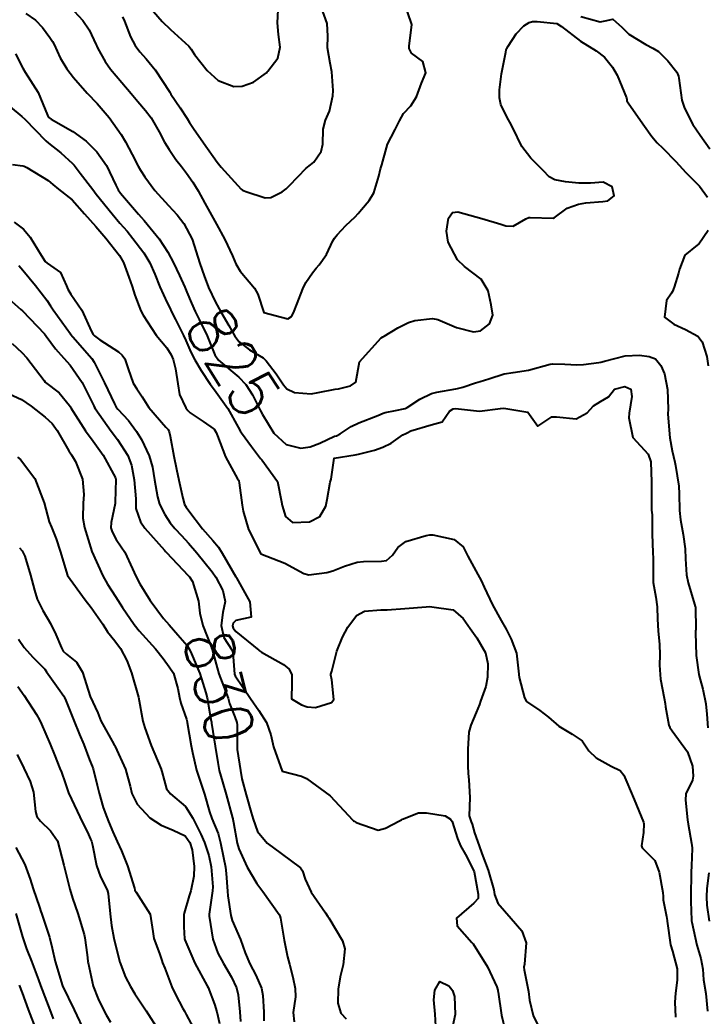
# Model space of a CAD drawing. Header units: metres. Extents: x 307586 to 320046, y 7427249 to 7434250.
# Drawn here: x 319325.5 to 319382.5, y 7427537.1 to 7427619.6 of the extents above; entities that cross this region are included whole.
import ezdxf
from ezdxf.enums import TextEntityAlignment as Align

# ---------------------------------------------------------------- set-up
doc = ezdxf.new("R2010")
doc.units = ezdxf.units.M
doc.header["$MEASUREMENT"] = 0
for name, color, linetype in [('Cotas', 45, 'Continuous'), ('Curvas de Nivel 1m', 11, 'Continuous'), ('Curvas de Nivel 5m', 15, 'Continuous')]:
    doc.layers.add(name, color=color, linetype=linetype)
doc.styles.add('Style-STANDARD', font='STANDARD.shx')

msp = doc.modelspace()

# ---------------------------------------------------------------- linework, layer by layer
at = {"layer": 'Curvas de Nivel 1m', "flags": 128}
for points, elevation in [([(319330.055, 7427620.377), (319330.763, 7427619.583), (319331.289, 7427618.831), (319331.876, 7427617.571), (319331.922, 7427617.471), (319332.02, 7427617.274), (319332.627, 7427616.182), (319333.056, 7427615.559), (319333.987, 7427614.46), (319334.77, 7427613.538), (319335.321, 7427612.885), (319335.959, 7427612.134), (319336.423, 7427611.515), (319337.089, 7427610.355), (319337.548, 7427609.504), (319337.917, 7427608.891), (319338.483, 7427608.063), (319338.936, 7427607.485), (319339.363, 7427606.944), (319339.89, 7427606.192), (319340.322, 7427605.466), (319340.87, 7427604.457), (319341.428, 7427603.454), (319341.846, 7427602.714), (319342.533, 7427601.443), (319343.169, 7427600.087), (319343.442, 7427599.434), (319343.804, 7427598.817), (319344.993, 7427597.412), (319345.287, 7427596.916), (319345.763, 7427595.4), (319347.755, 7427594.875), (319348.068, 7427595.066), (319348.232, 7427595.373), (319348.531, 7427596.129), (319348.992, 7427597.362), (319349.264, 7427597.885), (319349.803, 7427598.689), (319350.097, 7427599.059), (319350.351, 7427599.345), (319350.957, 7427600.204), (319351.496, 7427601.333), (319351.625, 7427601.542), (319351.838, 7427601.814), (319352.559, 7427602.609), (319353.336, 7427603.315), (319353.588, 7427603.582), (319353.862, 7427603.936), (319354.499, 7427604.675), (319354.879, 7427605.295), (319355.301, 7427606.693), (319355.446, 7427607.287), (319355.553, 7427607.641), (319355.929, 7427609.027), (319355.985, 7427609.227), (319356.002, 7427609.279), (319356.652, 7427610.567), (319357.005, 7427611.269), (319357.354, 7427611.871), (319357.965, 7427612.506), (319358.429, 7427613.253), (319358.83, 7427614.408), (319359.206, 7427615.242), (319358.953, 7427616.187), (319358.019, 7427616.893), (319357.827, 7427617.262), (319357.814, 7427617.474), (319358.053, 7427619.26), (319357.351, 7427621.267)], 823), ([(319334.048, 7427619.889), (319334.218, 7427619.547), (319334.726, 7427618.236), (319335.095, 7427617.534), (319335.486, 7427616.996), (319336.012, 7427616.41), (319336.757, 7427615.512), (319337.975, 7427613.656), (319338.073, 7427613.498), (319338.842, 7427612.367), (319339.424, 7427611.478), (319339.62, 7427611.147), (319339.945, 7427610.648), (319340.759, 7427609.462), (319341.909, 7427607.85), (319342.228, 7427607.447), (319343.885, 7427605.626), (319343.993, 7427605.537), (319344.287, 7427605.424), (319345.876, 7427604.906), (319346.352, 7427604.919), (319347.288, 7427605.386), (319347.619, 7427605.649), (319347.888, 7427605.92), (319349.278, 7427607.359), (319349.64, 7427607.621), (319349.91, 7427607.848), (319350.524, 7427608.743), (319350.671, 7427609.343), (319350.697, 7427610.591), (319350.89, 7427611.341), (319351.208, 7427612.09), (319351.489, 7427613.335), (319351.516, 7427613.798), (319351.413, 7427615.336), (319351.284, 7427616.064), (319351.052, 7427617.34), (319351.078, 7427618.299), (319351.034, 7427619.34), (319350.4, 7427621.016)], 822), ([(319336.065, 7427620.962), (319337.349, 7427619.507), (319338.043, 7427618.857), (319339.545, 7427617.477), (319339.755, 7427617.208), (319340.016, 7427616.786), (319341.066, 7427615.459), (319341.991, 7427614.633), (319343.287, 7427614.133), (319343.984, 7427614.148), (319344.928, 7427614.477), (319346.001, 7427615.259), (319346.056, 7427615.345), (319346.096, 7427615.399), (319346.928, 7427616.476), (319347.119, 7427617.389), (319346.983, 7427618.446), (319346.894, 7427619.392), (319346.97, 7427620.485)], 821), ([(319326.051, 7427620.174), (319326.836, 7427619.632), (319327.434, 7427619.024), (319328.028, 7427618.17), (319328.255, 7427617.846), (319328.397, 7427617.614), (319328.898, 7427616.493), (319329.432, 7427615.599), (319329.992, 7427614.859), (319331.131, 7427613.578), (319331.964, 7427612.72), (319332.937, 7427611.56), (319333.932, 7427610.156), (319334.297, 7427609.544), (319334.859, 7427608.483), (319335.365, 7427607.528), (319335.559, 7427607.185), (319335.894, 7427606.642), (319336.745, 7427605.511), (319337.864, 7427604.26), (319338.582, 7427603.489), (319339.13, 7427602.765), (319339.833, 7427601.47), (319340.478, 7427599.463), (319340.816, 7427598.437), (319341.195, 7427597.456), (319341.771, 7427596.253), (319342.219, 7427595.445), (319342.87, 7427594.315), (319343.375, 7427593.434), (319343.728, 7427592.955), (319344.59, 7427592.285), (319345.715, 7427591.629), (319345.978, 7427591.397), (319346.781, 7427590.31), (319347.412, 7427589.383), (319347.688, 7427589.058), (319348.307, 7427588.747), (319349.682, 7427588.636), (319350.271, 7427588.757), (319351.688, 7427589.027), (319351.949, 7427589.068), (319352.965, 7427589.317), (319353.405, 7427589.604), (319353.713, 7427591.31), (319355.495, 7427593.284), (319355.635, 7427593.381), (319355.735, 7427593.434), (319356.888, 7427594.126), (319357.753, 7427594.573), (319358.287, 7427594.72), (319359.758, 7427594.895), (319360.185, 7427594.797), (319361.747, 7427594.149), (319363.142, 7427593.796), (319363.743, 7427593.874), (319364.492, 7427594.439), (319364.758, 7427595.175), (319364.631, 7427596.037), (319364.356, 7427597.181), (319363.798, 7427598.163), (319362.41, 7427599.204), (319361.818, 7427599.753), (319361.048, 7427601.218), (319360.917, 7427602.145), (319361.075, 7427603.218), (319361.402, 7427603.673), (319361.861, 7427603.73), (319363.853, 7427603.19), (319365.406, 7427602.724), (319365.847, 7427602.586), (319366.442, 7427602.559), (319367.481, 7427603.144), (319367.737, 7427603.259), (319367.855, 7427603.271), (319369.753, 7427603.213), (319369.855, 7427603.246), (319370.92, 7427604.047), (319371.872, 7427604.373), (319372.472, 7427604.486), (319373.876, 7427604.586), (319374.303, 7427604.637), (319374.817, 7427605.056), (319374.637, 7427605.805), (319373.894, 7427606.196), (319372.855, 7427606.119), (319371.893, 7427606.101), (319370.773, 7427606.222), (319369.896, 7427606.378), (319369.424, 7427606.643), (319368.961, 7427607.124), (319367.919, 7427608.185), (319367.152, 7427609.148), (319366.404, 7427610.7), (319366.178, 7427611.158), (319365.957, 7427611.547), (319365.428, 7427612.628), (319365.313, 7427613.17), (319365.312, 7427613.841), (319365.465, 7427615.168), (319365.822, 7427616.964), (319365.861, 7427617.162), (319365.907, 7427617.28), (319366.028, 7427617.476), (319366.7, 7427618.497), (319367.333, 7427619.147), (319367.761, 7427619.438), (319368.057, 7427619.51), (319368.432, 7427619.51), (319370.055, 7427619.338), (319370.456, 7427619.106), (319372.035, 7427617.872), (319373.322, 7427617.077), (319374.018, 7427616.564), (319374.688, 7427615.738), (319375.066, 7427615.054), (319375.835, 7427613.182), (319375.863, 7427613.042), (319375.871, 7427612.941), (319375.97, 7427612.761), (319377.182, 7427611.028), (319377.943, 7427609.987), (319378.389, 7427609.465), (319378.851, 7427609.006), (319379.916, 7427607.892), (319380.762, 7427606.981), (319381.892, 7427605.87), (319382.563, 7427604.963)], 824), ([(319372.061, 7427619.912), (319373.658, 7427619.472), (319374.058, 7427619.552), (319374.711, 7427619.712), (319375.462, 7427619.049), (319376.044, 7427618.465), (319377.453, 7427617.605), (319378.027, 7427617.307), (319378.499, 7427617.013), (319379.265, 7427616.251), (319380.006, 7427615.309), (319380.147, 7427614.989), (319380.17, 7427614.82), (319380.421, 7427612.986), (319380.635, 7427612.322), (319381.331, 7427610.976), (319381.944, 7427610.09), (319382.736, 7427608.962)], 823), ([(319324.734, 7427612.432), (319325.713, 7427611.644), (319325.95, 7427611.422), (319327.696, 7427609.622), (319327.921, 7427609.424), (319328.929, 7427608.621), (319329.904, 7427607.738), (319330.038, 7427607.589), (319330.544, 7427606.936), (319331.59, 7427605.573), (319331.877, 7427605.204), (319333.206, 7427603.556), (319333.845, 7427602.806), (319334.427, 7427602.129), (319334.922, 7427601.534), (319335.815, 7427600.346), (319336.317, 7427599.515), (319336.734, 7427598.57), (319337.16, 7427597.506), (319337.77, 7427596.184), (319337.995, 7427595.726), (319338.102, 7427595.495), (319338.435, 7427594.807), (319339.114, 7427593.479), (319339.31, 7427593.058), (319339.719, 7427592.103), (319340.042, 7427591.467), (319340.578, 7427590.583), (319341.317, 7427589.454), (319341.678, 7427588.987), (319342.793, 7427587.439), (319343.648, 7427585.892), (319343.805, 7427585.588), (319343.913, 7427585.426), (319344.762, 7427584.277), (319345.404, 7427583.403), (319345.498, 7427583.288), (319345.611, 7427583.167), (319346.896, 7427581.387), (319347.245, 7427579.706), (319347.278, 7427579.383), (319347.554, 7427578.49), (319348.151, 7427577.973), (319349.55, 7427578.053), (319350.406, 7427578.49), (319350.924, 7427579.336), (319351.016, 7427579.898), (319351.284, 7427581.333), (319351.347, 7427581.581), (319351.594, 7427583.33), (319353.333, 7427583.588), (319353.618, 7427583.638), (319354.943, 7427583.97), (319355.627, 7427584.225), (319356.336, 7427584.569), (319357.302, 7427585.263), (319357.531, 7427585.374), (319357.645, 7427585.421), (319357.969, 7427585.578), (319359.651, 7427586.071), (319360.546, 7427586.329), (319361.165, 7427587.215), (319361.46, 7427587.418), (319361.666, 7427587.438), (319363.643, 7427587.211), (319363.663, 7427587.213), (319365.392, 7427587.439), (319365.667, 7427587.459), (319367.663, 7427587.14), (319368.485, 7427585.961), (319369.659, 7427586.745), (319370.025, 7427586.74), (319371.658, 7427586.581), (319372.583, 7427587.076), (319373.089, 7427587.651), (319373.677, 7427588.013), (319374.34, 7427588.396), (319374.838, 7427589.049), (319375.695, 7427589.261), (319376.209, 7427589.035), (319376.284, 7427588.434), (319376.07, 7427587.036), (319376.031, 7427586.664), (319376.352, 7427585.033), (319377.622, 7427583.64), (319377.864, 7427583.016), (319377.913, 7427581.332), (319377.91, 7427581.015), (319377.903, 7427579.342), (319377.922, 7427579.015), (319377.956, 7427578.625), (319377.979, 7427577.013), (319378.022, 7427575.507), (319378.048, 7427575.012), (319378.055, 7427574.472), (319378.04, 7427573.012), (319378.264, 7427571.791), (319378.386, 7427571.006), (319378.418, 7427569.961), (319378.463, 7427569.005), (319378.574, 7427567.865), (319378.592, 7427567.002), (319378.564, 7427566.152), (319378.654, 7427565.001), (319378.949, 7427563.427), (319379.031, 7427562.995), (319379.078, 7427562.702), (319379.355, 7427561.193), (319379.439, 7427560.989), (319379.625, 7427560.712), (319380.888, 7427558.974), (319381.315, 7427557.786), (319381.356, 7427556.969), (319381.3, 7427556.635), (319380.756, 7427555.507), (319380.726, 7427554.976), (319380.9, 7427553.332), (319380.945, 7427552.973), (319381.237, 7427551.412), (319381.296, 7427551.032), (319381.296, 7427550.969), (319381.218, 7427549.516), (319381.19, 7427548.994), (319381.186, 7427548.97), (319381.161, 7427546.992), (319381.163, 7427546.97), (319381.179, 7427546.559), (319381.228, 7427545.034), (319381.235, 7427544.969), (319381.261, 7427544.869), (319381.672, 7427542.962), (319382.01, 7427541.844), (319382.159, 7427540.954), (319382.23, 7427540.079), (319382.407, 7427538.95), (319382.541, 7427537.478)], 826), ([(319324.929, 7427607.655), (319325.798, 7427607.538), (319325.902, 7427607.514), (319326.126, 7427607.412), (319327.89, 7427606.338), (319328.272, 7427605.999), (319328.754, 7427605.607), (319329.87, 7427604.722), (319330.906, 7427603.579), (319331.842, 7427602.52), (319332.675, 7427601.562), (319333.811, 7427600.102), (319334.131, 7427599.545), (319334.576, 7427598.323), (319334.843, 7427597.534), (319335.084, 7427596.839), (319335.585, 7427595.523), (319335.758, 7427595.162), (319336.838, 7427593.509), (319337.723, 7427592.475), (319338.095, 7427591.872), (319338.244, 7427591.492), (319338.458, 7427590.732), (319338.65, 7427589.485), (319338.789, 7427588.598), (319339.316, 7427587.475), (319339.468, 7427587.28), (319339.659, 7427587.081), (319340.748, 7427586.363), (319341.646, 7427585.722), (319341.817, 7427585.448), (319341.921, 7427585.165), (319342.601, 7427583.44), (319343.595, 7427581.591), (319343.664, 7427581.499), (319343.705, 7427581.428), (319343.735, 7427581.284), (319343.963, 7427579.416), (319344.057, 7427578.916), (319344.488, 7427577.411), (319345.523, 7427575.4), (319347.511, 7427574.616), (319349.098, 7427573.757), (319349.497, 7427573.654), (319350.986, 7427573.85), (319351.503, 7427573.984), (319352.45, 7427574.375), (319353.514, 7427574.708), (319354.047, 7427574.763), (319355.515, 7427574.783), (319355.949, 7427574.843), (319356.426, 7427575.271), (319356.887, 7427575.909), (319357.534, 7427576.416), (319359.224, 7427576.919), (319359.54, 7427576.973), (319359.793, 7427576.975), (319361.537, 7427576.573), (319362.294, 7427575.962), (319362.686, 7427575.193), (319363.5, 7427573.679), (319363.782, 7427573.177), (319364.031, 7427572.631), (319364.724, 7427571.167), (319365.46, 7427569.855), (319365.858, 7427569.156), (319366.276, 7427568.316), (319366.705, 7427567.147), (319366.898, 7427565.655), (319366.942, 7427565.145), (319367.377, 7427563.442), (319367.543, 7427563.137), (319368.651, 7427562.406), (319369.36, 7427561.85), (319370.227, 7427561.101), (319371.346, 7427560.432), (319372.155, 7427559.892), (319372.708, 7427559.069), (319373.324, 7427558.484), (319374.577, 7427557.784), (319375.309, 7427557.425), (319375.617, 7427557.037), (319375.861, 7427556.47), (319376.471, 7427555.028), (319377.255, 7427553.153), (319377.283, 7427553.02), (319377.246, 7427552.294), (319377.071, 7427551.185), (319377.13, 7427551.021), (319377.232, 7427550.937), (319378.185, 7427549.968), (319378.558, 7427549), (319378.853, 7427547.33), (319378.87, 7427546.995), (319378.881, 7427546.696), (319379.166, 7427545.329), (319379.207, 7427544.99), (319379.21, 7427544.942), (319379.498, 7427542.986), (319379.646, 7427542.467), (319380.046, 7427540.981), (319380.03, 7427540.054), (319379.903, 7427538.982), (319379.842, 7427538.222), (319379.898, 7427536.982)], 827), ([(319325.082, 7427602.888), (319325.839, 7427602.289), (319326.397, 7427601.634), (319327.299, 7427600.136), (319327.634, 7427599.622), (319327.801, 7427599.477), (319328.902, 7427598.712), (319329.401, 7427597.596), (319329.508, 7427597.322), (319329.776, 7427596.915), (319330.691, 7427595.581), (319331.487, 7427593.822), (319331.634, 7427593.571), (319331.732, 7427593.463), (319332.162, 7427593.132), (319333.719, 7427592.13), (319334.034, 7427591.863), (319334.248, 7427591.542), (319334.512, 7427590.727), (319334.945, 7427589.531), (319335.229, 7427589.077), (319335.672, 7427588.39), (319336.248, 7427587.514), (319337.647, 7427585.886), (319337.828, 7427585.681), (319337.925, 7427585.496), (319338.005, 7427585.127), (319338.318, 7427583.489), (319338.532, 7427582.416), (319338.736, 7427581.483), (319339.055, 7427579.994), (319339.205, 7427579.475), (319339.334, 7427579.247), (319339.558, 7427578.955), (319340.682, 7427577.459), (319341.533, 7427576.487), (319342.021, 7427575.936), (319342.314, 7427575.438), (319343.439, 7427573.476), (319343.476, 7427573.42), (319343.493, 7427573.391), (319344.624, 7427571.408), (319344.726, 7427570.135), (319343.45, 7427569.871), (319343.218, 7427569.652), (319343.179, 7427569.424), (319343.23, 7427569.213), (319343.438, 7427568.957), (319345.367, 7427567.401), (319345.422, 7427567.355), (319345.583, 7427567.236), (319347.411, 7427566.218), (319347.86, 7427565.826), (319348.093, 7427565.37), (319348.087, 7427564.675), (319348.067, 7427563.37), (319348.892, 7427562.881), (319349.367, 7427562.715), (319350.055, 7427562.654), (319351.37, 7427563.058), (319351.576, 7427563.327), (319351.397, 7427564.931), (319351.319, 7427565.331), (319351.332, 7427565.403), (319351.406, 7427565.663), (319351.825, 7427567.324), (319352.289, 7427568.468), (319352.745, 7427569.311), (319353.463, 7427570.272), (319354.124, 7427570.636), (319355.468, 7427570.751), (319355.983, 7427570.759), (319357.469, 7427570.848), (319359.241, 7427571.004), (319359.471, 7427571.008), (319359.699, 7427571), (319361.468, 7427570.754), (319362.299, 7427570.035), (319362.886, 7427569.189), (319363.441, 7427568.413), (319364.152, 7427567.173), (319364.329, 7427566.256), (319364.317, 7427565.171), (319364.166, 7427564.398), (319363.735, 7427563.176), (319363.643, 7427562.904), (319363.363, 7427562.231), (319362.919, 7427561.187), (319362.778, 7427560.619), (319362.687, 7427559.19), (319362.693, 7427557.809), (319362.718, 7427557.189), (319362.762, 7427556.653), (319362.845, 7427555.187), (319362.789, 7427553.658), (319362.949, 7427553.185), (319363.035, 7427552.967), (319363.244, 7427552.269), (319363.611, 7427551.176), (319363.85, 7427550.551), (319364.381, 7427549.168), (319364.828, 7427547.524), (319364.905, 7427547.163), (319365.176, 7427546.425), (319366.288, 7427545.149), (319367.148, 7427544.14), (319367.519, 7427543.134), (319367.375, 7427541.387), (319367.318, 7427541.128), (319367.344, 7427540.895), (319367.712, 7427539.124), (319367.805, 7427538.4), (319368.105, 7427537.12), (319369.044, 7427535.191)], 828), ([(319382.619, 7427602.194), (319381.834, 7427601.067), (319381.781, 7427601.023), (319381.685, 7427600.971), (319380.667, 7427600.139), (319380.235, 7427598.986), (319380.156, 7427598.638), (319379.79, 7427597.491), (319379.644, 7427597.133), (319379.559, 7427596.993), (319379.166, 7427596.388), (319379, 7427595.001), (319379.755, 7427594.434), (319380.743, 7427593.985), (319381.74, 7427593.434), (319382.118, 7427592.966), (319382.493, 7427591.731), (319382.598, 7427590.957)], 824), ([(319325.452, 7427599.297), (319325.796, 7427598.904), (319326.831, 7427597.63), (319327.771, 7427596.424), (319328.095, 7427595.943), (319328.309, 7427595.612), (319329.733, 7427593.618), (319329.756, 7427593.59), (319329.942, 7427593.377), (319331.514, 7427591.572), (319331.708, 7427591.274), (319332.564, 7427589.561), (319333.394, 7427587.824), (319333.534, 7427587.551), (319333.661, 7427587.379), (319334.546, 7427586.431), (319335.227, 7427585.526), (319335.633, 7427584.866), (319336.277, 7427583.513), (319336.53, 7427582.584), (319336.713, 7427581.509), (319336.967, 7427580.111), (319337.132, 7427579.504), (319337.554, 7427578.638), (319338.01, 7427577.955), (319338.4, 7427577.487), (319338.958, 7427576.899), (319339.531, 7427576.263), (319340.211, 7427575.463), (319341.5, 7427573.894), (319341.802, 7427573.445), (319342.384, 7427572.339), (319342.568, 7427571.434), (319342.372, 7427570.524), (319342.234, 7427569.438), (319342.461, 7427568.462), (319343.122, 7427567.425), (319343.209, 7427567.211), (319343.348, 7427565.421), (319343.401, 7427565.263), (319344.652, 7427563.407), (319345.363, 7427562.393), (319346, 7427561.394), (319346.349, 7427560.379), (319346.563, 7427559.388), (319347.303, 7427557.38), (319348.901, 7427556.958), (319349.297, 7427556.774), (319351.283, 7427555.33), (319353.162, 7427553.301), (319353.209, 7427553.257), (319353.252, 7427553.22), (319353.432, 7427553.117), (319355.245, 7427552.494), (319355.866, 7427552.655), (319357.03, 7427553.262), (319357.175, 7427553.34), (319357.255, 7427553.384), (319358.582, 7427553.921), (319359.263, 7427553.931), (319360.814, 7427553.661), (319361.256, 7427553.407), (319361.379, 7427553.208), (319361.836, 7427551.798), (319362.078, 7427551.197), (319362.491, 7427550.456), (319363.164, 7427549.181), (319363.211, 7427549.025), (319363.541, 7427547.176), (319363.528, 7427546.828), (319363.175, 7427546.422), (319361.754, 7427545.201), (319361.799, 7427544.554), (319363.028, 7427543.182), (319363.077, 7427543.125), (319363.132, 7427543.061), (319364.319, 7427541.168), (319365.096, 7427539.502), (319365.169, 7427539.235), (319365.179, 7427539.159), (319365.191, 7427539.059), (319365.481, 7427537.154), (319365.772, 7427535.871)], 829), ([(319324.902, 7427592.829), (319325.717, 7427592.076), (319326.132, 7427591.636), (319327.552, 7427589.754), (319327.656, 7427589.62), (319327.683, 7427589.597), (319328.816, 7427588.745), (319329.664, 7427587.671), (319329.708, 7427587.59), (319329.773, 7427587.477), (319330.993, 7427585.577), (319331.63, 7427584.717), (319332.451, 7427583.562), (319333.461, 7427581.684), (319333.493, 7427581.551), (319333.449, 7427579.666), (319333.435, 7427579.551), (319333.107, 7427577.995), (319333.085, 7427577.555), (319333.186, 7427577.2), (319333.533, 7427576.564), (319333.953, 7427575.962), (319334.237, 7427575.533), (319334.888, 7427574.14), (319335.168, 7427573.523), (319335.487, 7427572.913), (319336.345, 7427571.511), (319337.451, 7427570.034), (319337.912, 7427569.493), (319338.64, 7427568.687), (319339.426, 7427567.787), (319339.62, 7427567.468), (319339.787, 7427567.098), (319340.454, 7427565.459), (319340.972, 7427563.861), (319341.065, 7427563.453), (319341.357, 7427561.828), (319341.416, 7427561.512), (319341.429, 7427561.449), (319341.441, 7427561.359), (319341.732, 7427559.444), (319341.946, 7427558.078), (319342.077, 7427557.438), (319342.339, 7427556.479), (319342.642, 7427555.43), (319343.183, 7427553.492), (319343.205, 7427553.421), (319343.214, 7427553.382), (319343.25, 7427553.131), (319343.561, 7427551.417), (319343.712, 7427550.929), (319344.387, 7427549.408), (319345.19, 7427548.063), (319345.689, 7427547.395), (319347.053, 7427545.493), (319347.109, 7427545.381), (319347.16, 7427545.194), (319347.457, 7427543.375), (319347.733, 7427541.984), (319347.889, 7427541.368), (319348.172, 7427540.289), (319348.372, 7427539.361), (319348.383, 7427538.667), (319348.215, 7427537.363), (319348.29, 7427536.596)], 831), ([(319324.666, 7427588.649), (319325.668, 7427588.186), (319326.476, 7427587.632), (319327.654, 7427586.717), (319328.221, 7427586.184), (319328.644, 7427585.605), (319329.618, 7427583.93), (319329.821, 7427583.588), (319330.157, 7427583.035), (319330.733, 7427581.579), (319330.838, 7427580.313), (319330.798, 7427579.578), (319330.777, 7427578.352), (319330.906, 7427577.576), (319331.523, 7427575.57), (319332.432, 7427573.556), (319332.815, 7427572.879), (319333.476, 7427571.84), (319333.667, 7427571.538), (319334.067, 7427570.931), (319335.028, 7427569.524), (319335.438, 7427569.015), (319336.793, 7427567.506), (319337.415, 7427566.709), (319337.936, 7427566.02), (319338.284, 7427565.487), (319338.645, 7427564.22), (319338.783, 7427563.479), (319338.902, 7427563.01), (319339.355, 7427561.694), (319339.411, 7427561.469), (319339.426, 7427561.395), (319339.755, 7427559.466), (319339.851, 7427558.931), (319340.179, 7427557.461), (319340.622, 7427556.124), (319340.853, 7427555.454), (319341.261, 7427554.006), (319341.468, 7427553.447), (319341.996, 7427552.194), (319342.192, 7427551.436), (319342.431, 7427550.216), (319342.587, 7427549.429), (319342.66, 7427548.891), (319342.77, 7427547.426), (319342.799, 7427547.046), (319343.035, 7427545.422), (319343.157, 7427545.004), (319343.824, 7427543.413), (319344.212, 7427542.32), (319344.61, 7427541.405), (319345.099, 7427540.462), (319345.565, 7427539.395), (319345.69, 7427538.78), (319345.764, 7427537.393), (319345.781, 7427536.668)], 832), ([(319325.354, 7427583.387), (319325.608, 7427583.197), (319326.777, 7427581.628), (319327.563, 7427579.62), (319327.985, 7427578.051), (319328.158, 7427577.611), (319328.566, 7427576.637), (319328.88, 7427575.6), (319329.493, 7427573.59), (319330.954, 7427571.575), (319331.464, 7427570.952), (319332.419, 7427569.555), (319332.819, 7427568.931), (319333.429, 7427568.171), (319333.888, 7427567.535), (319334.409, 7427566.534), (319334.799, 7427565.526), (319335.373, 7427563.52), (319335.747, 7427561.516), (319335.903, 7427560.955), (319336.44, 7427559.509), (319337.252, 7427557.552), (319337.27, 7427557.5), (319337.301, 7427557.352), (319337.69, 7427555.897), (319338.03, 7427555.489), (319339.267, 7427554.433), (319339.897, 7427553.464), (319340.553, 7427552.144), (319340.863, 7427551.454), (319341.217, 7427550.395), (319341.4, 7427549.447), (319341.542, 7427547.8), (319341.528, 7427547.445), (319341.235, 7427545.521), (319341.236, 7427545.449), (319341.249, 7427545.361), (319341.544, 7427543.444), (319341.962, 7427542.278), (319342.425, 7427541.43), (319343.096, 7427540.292), (319343.513, 7427539.416), (319343.648, 7427538.844), (319343.778, 7427537.413), (319343.832, 7427536.635)], 833), ([(319325.525, 7427575.875), (319325.731, 7427575.638), (319325.949, 7427575.204), (319326.432, 7427573.631), (319326.745, 7427572.363), (319326.986, 7427571.625), (319327.459, 7427570.697), (319328.094, 7427569.61), (319328.539, 7427568.709), (319328.984, 7427567.597), (319329.146, 7427567.32), (319329.418, 7427567.063), (319330.248, 7427566.418), (319330.741, 7427565.577), (319331.373, 7427563.57), (319331.999, 7427562.2), (319332.259, 7427561.556), (319333.324, 7427559.623), (319333.38, 7427559.539), (319333.452, 7427559.408), (319334.304, 7427557.53), (319334.683, 7427556.132), (319334.838, 7427555.524), (319335.27, 7427554.628), (319336.311, 7427553.509), (319337.247, 7427552.911), (319338.243, 7427552.485), (319339.238, 7427552.014), (319339.647, 7427551.466), (319339.838, 7427550.85), (319339.998, 7427549.462), (319339.98, 7427548.677), (319339.715, 7427547.465), (319339.592, 7427547.053), (319339.164, 7427545.614), (319339.141, 7427545.47), (319339.148, 7427544.47), (319339.193, 7427543.469), (319339.208, 7427543.393), (319340.059, 7427541.461), (319341.085, 7427539.578), (319341.151, 7427539.449), (319341.689, 7427538.061), (319341.868, 7427537.438), (319342.085, 7427536.466)], 834), ([(319325.384, 7427564.404), (319325.891, 7427563.635), (319326.92, 7427562.062), (319327.174, 7427561.622), (319327.348, 7427561.27), (319328.057, 7427559.609), (319328.429, 7427558.718), (319328.866, 7427557.597), (319328.987, 7427557.282), (319329.291, 7427556.419), (319329.588, 7427555.587), (319329.82, 7427555.039), (319330.516, 7427553.577), (319331.238, 7427552.122), (319331.409, 7427551.742), (319331.474, 7427551.566), (319331.559, 7427551.234), (319331.904, 7427549.559), (319332.243, 7427548.604), (319332.789, 7427547.546), (319332.878, 7427547.242), (319333.027, 7427545.542), (319333.148, 7427544.568), (319333.33, 7427543.538), (319333.377, 7427543.291), (319333.83, 7427541.533), (319334.316, 7427540.306), (319334.707, 7427539.524), (319335.077, 7427538.917), (319336.008, 7427537.511), (319337.047, 7427535.907)], 836), ([(319325.314, 7427558.75), (319325.886, 7427557.634), (319326.4, 7427556.521), (319326.665, 7427555.626), (319326.848, 7427554.035), (319326.962, 7427553.623), (319327.249, 7427553.216), (319328.073, 7427552.439), (319328.667, 7427551.598), (319329.203, 7427549.59), (319329.684, 7427547.585), (319329.912, 7427546.847), (319330.345, 7427545.578), (319330.863, 7427543.847), (319330.922, 7427543.572), (319331.119, 7427542.155), (319331.177, 7427541.632), (319331.185, 7427541.569), (319331.201, 7427541.479), (319331.616, 7427539.562), (319332.031, 7427538.515), (319332.496, 7427537.548), (319332.686, 7427537.173), (319333.053, 7427536.579)], 837), ([(319325.224, 7427551.051), (319325.963, 7427549.632), (319326.394, 7427548.425), (319326.643, 7427547.625), (319327.168, 7427546.094), (319327.293, 7427545.747), (319327.334, 7427545.617), (319327.408, 7427545.367), (319327.994, 7427543.607), (319328.225, 7427542.704), (319328.465, 7427541.6), (319329.083, 7427539.59), (319330.045, 7427537.58), (319330.95, 7427535.665)], 838), ([(319325.22, 7427545.581), (319325.777, 7427543.634), (319326.108, 7427542.645), (319326.504, 7427541.626), (319327.09, 7427540.082), (319327.266, 7427539.617), (319327.766, 7427538.306), (319328.031, 7427537.605), (319328.308, 7427536.854)], 839)]:
    msp.add_lwpolyline(points, dxfattribs=dict(at, elevation=elevation))
at = {"layer": 'Curvas de Nivel 5m', "flags": 128}
for points, elevation in [([(319325.183, 7427616.821), (319325.804, 7427615.643), (319325.998, 7427615.32), (319327.06, 7427613.629), (319327.825, 7427611.75), (319327.887, 7427611.621), (319327.952, 7427611.547), (319328.147, 7427611.42), (319329.935, 7427610.39), (319331.032, 7427609.579), (319331.914, 7427608.716), (319332.719, 7427607.562), (319333.497, 7427605.944), (319333.692, 7427605.552), (319333.879, 7427605.29), (319335.393, 7427603.527), (319335.605, 7427603.279), (319335.848, 7427603.004), (319337.085, 7427601.507), (319337.816, 7427600.389), (319338.282, 7427599.493), (319338.768, 7427598.46), (319339.215, 7427597.479), (319339.391, 7427597.087), (319339.77, 7427596.166), (319340.074, 7427595.467), (319340.403, 7427594.814), (319341.061, 7427593.457), (319341.717, 7427591.883), (319342.024, 7427591.447), (319343.692, 7427590.017), (319344.282, 7427589.421), (319344.819, 7427588.558), (319345.419, 7427587.404), (319345.503, 7427587.244), (319345.658, 7427586.939), (319346.613, 7427585.39), (319347.629, 7427584.449), (319348.84, 7427584.146), (319349.626, 7427584.247), (319350.406, 7427584.567), (319351.64, 7427585.13), (319351.787, 7427585.181), (319352.088, 7427585.326), (319353.019, 7427585.947), (319353.652, 7427586.256), (319355.233, 7427586.861), (319355.661, 7427587.054), (319355.83, 7427587.11), (319356.677, 7427587.27), (319357.49, 7427587.437), (319357.667, 7427587.522), (319358.707, 7427588.215), (319359.684, 7427588.665), (319360.126, 7427588.786), (319361.691, 7427589.061), (319361.818, 7427589.082), (319362.26, 7427589.204), (319363.319, 7427589.572), (319363.698, 7427589.68), (319364.418, 7427589.898), (319365.704, 7427590.3), (319366.432, 7427590.427), (319367.708, 7427590.605), (319369.52, 7427591.113), (319369.713, 7427591.143), (319370.713, 7427591.1), (319371.713, 7427591.054), (319372.283, 7427591.084), (319373.544, 7427591.242), (319373.715, 7427591.267), (319374.002, 7427591.352), (319375.721, 7427591.807), (319376.906, 7427591.843), (319377.72, 7427591.755), (319378.254, 7427591.548), (319378.698, 7427591.005), (319378.998, 7427590.293), (319379.236, 7427588.997), (319379.288, 7427587.377), (319379.278, 7427586.996), (319379.282, 7427586.619), (319379.434, 7427584.993), (319379.627, 7427583.921), (319379.842, 7427582.988), (319379.894, 7427582.703), (319380.168, 7427580.984), (319380.214, 7427580.357), (319380.244, 7427578.983), (319380.325, 7427578.219), (319380.549, 7427576.98), (319380.697, 7427575.813), (319380.728, 7427574.978), (319380.82, 7427573.66), (319380.954, 7427572.975), (319381.475, 7427571.205), (319381.539, 7427571.035), (319381.554, 7427570.969), (319381.599, 7427569.113), (319381.572, 7427568.968), (319381.559, 7427568.861), (319381.604, 7427566.967), (319381.822, 7427565.378), (319381.937, 7427564.962), (319382.179, 7427564.171), (319382.423, 7427562.954), (319382.509, 7427562.098), (319382.58, 7427560.952)], 825), ([(319324.63, 7427596.516), (319325.629, 7427595.642), (319325.761, 7427595.526), (319327.58, 7427593.622), (319327.731, 7427593.427), (319328.491, 7427592.379), (319329.187, 7427591.598), (319329.704, 7427591.026), (319330.701, 7427589.58), (319331.664, 7427587.659), (319331.709, 7427587.57), (319331.8, 7427587.43), (319333.122, 7427585.555), (319333.633, 7427584.858), (319334.497, 7427583.537), (319334.813, 7427582.74), (319335.017, 7427581.529), (319335.155, 7427579.941), (319335.146, 7427579.526), (319335.165, 7427579.132), (319335.548, 7427578.049), (319335.896, 7427577.516), (319337.525, 7427575.686), (319337.617, 7427575.591), (319337.704, 7427575.497), (319339.495, 7427573.6), (319339.607, 7427573.469), (319339.856, 7427573.099), (319340.366, 7427571.461), (319340.457, 7427570.461), (319340.725, 7427569.457), (319341.425, 7427567.633), (319341.468, 7427567.494), (319341.476, 7427567.449), (319341.892, 7427565.927), (319342.038, 7427565.44), (319342.461, 7427564.36), (319342.806, 7427563.429), (319342.937, 7427562.995), (319343.357, 7427561.87), (319343.525, 7427561.418), (319343.564, 7427561.203), (319343.554, 7427559.418), (319343.574, 7427559.164), (319343.833, 7427557.415), (319343.96, 7427556.75), (319344.301, 7427555.41), (319344.73, 7427553.936), (319344.879, 7427553.404), (319345.243, 7427552.386), (319346.059, 7427551.392), (319347.22, 7427550.544), (319348.804, 7427549.356), (319348.965, 7427549.118), (319349.194, 7427548.424), (319349.684, 7427547.345), (319350.87, 7427545.629), (319351.087, 7427545.331), (319351.161, 7427545.216), (319352.28, 7427543.313), (319352.478, 7427542.661), (319352.355, 7427541.311), (319352.098, 7427540.315), (319351.928, 7427539.317), (319351.894, 7427538.14), (319352.158, 7427537.314), (319352.601, 7427536.849)], 830), ([(319325.43, 7427568.321), (319325.913, 7427567.635), (319326.622, 7427566.835), (319327.407, 7427566.042), (319327.603, 7427565.815), (319327.755, 7427565.615), (319328.717, 7427564.266), (319329.177, 7427563.593), (319329.253, 7427563.473), (319329.369, 7427563.218), (319330.011, 7427561.583), (319330.501, 7427560.413), (319330.836, 7427559.575), (319331.31, 7427558.323), (319331.53, 7427557.791), (319331.61, 7427557.565), (319331.955, 7427556.225), (319332.109, 7427555.558), (319332.445, 7427554.373), (319332.75, 7427553.548), (319332.892, 7427553.188), (319333.241, 7427552.334), (319333.614, 7427551.536), (319333.981, 7427550.773), (319334.482, 7427549.527), (319335.042, 7427547.664), (319335.09, 7427547.521), (319335.181, 7427547.341), (319336.346, 7427545.508), (319336.569, 7427544.079), (319336.656, 7427543.505), (319337.12, 7427542.258), (319337.308, 7427541.69), (319337.377, 7427541.496), (319337.555, 7427541.045), (319338.149, 7427539.484), (319338.446, 7427538.849), (319339.065, 7427537.692), (319339.182, 7427537.469), (319339.331, 7427537.197), (319340.258, 7427535.458)], 835), ([(319382.667, 7427548.948), (319382.503, 7427547.64), (319382.46, 7427546.951), (319382.485, 7427546.259), (319382.688, 7427544.947)], 825), ([(319325.485, 7427539.636), (319325.723, 7427538.987), (319326.241, 7427537.628), (319326.981, 7427535.683)], 840), ([(319360.034, 7427536.239), (319359.984, 7427537.221), (319359.877, 7427538.42), (319359.94, 7427539.221), (319360.371, 7427539.947), (319361.097, 7427539.57), (319361.283, 7427539.396), (319361.416, 7427539.205), (319361.588, 7427538.7), (319361.621, 7427537.202), (319361.249, 7427535.411)], 830)]:
    msp.add_lwpolyline(points, dxfattribs=dict(at, elevation=elevation))

# ---------------------------------------------------------------- texts
at = {"layer": 'Cotas', "style": 'Style-STANDARD'}
for s, rotation, p in [('825', 302.35659, (319343.224, 7427591.281, 825)), ('830', 283.87364, (319342.079, 7427564.367, 830))]:
    msp.add_text(s, height=4, rotation=rotation, dxfattribs=at).set_placement(p, align=Align.MIDDLE_CENTER)

doc.saveas('drawing.dxf')
